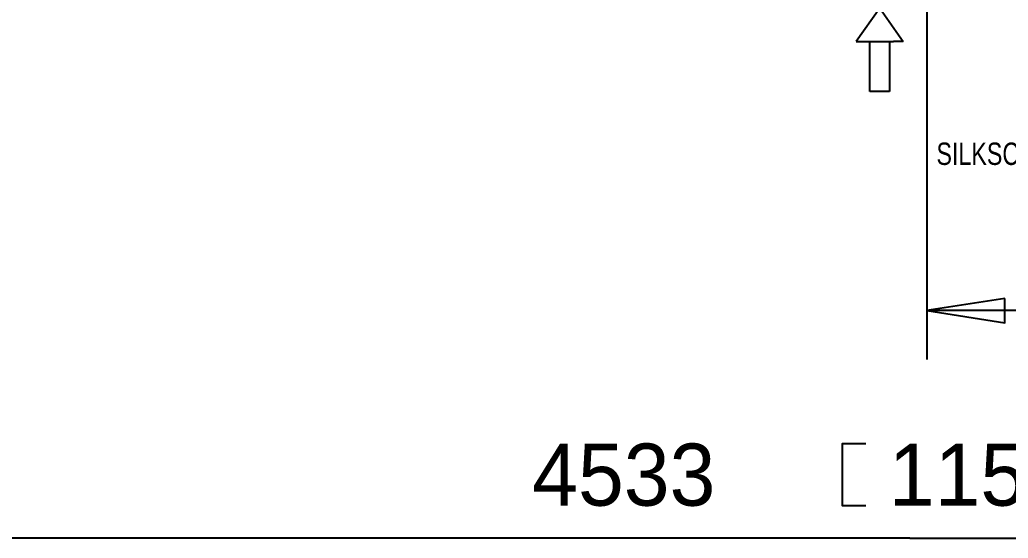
# Model space of a CAD drawing. Extents: x -30 to 128, y -44 to 82.
# Drawn here: x 12.6 to 63.1, y -41.8 to -15.3 of the extents above; entities that cross this region are included whole.
import ezdxf

# ---------------------------------------------------------------- set-up
doc = ezdxf.new("R2010")
doc.units = 0
doc.layers.add('BG_DIMENSION-2', color=7, linetype='CONTINUOUS')
doc.layers.add('PG_SILKSCREEN_TOP', color=7, linetype='CONTINUOUS')

msp = doc.modelspace()

# ---------------------------------------------------------------- linework, layer by layer
at = {"layer": 'BG_DIMENSION-2'}
for points in [[(58.960004, 7.189978), (58.960004, -32.697928)], [(62.959996, -29.572966), (58.960004, -30.197806), (62.959996, -30.822646), (62.959996, -29.572966)], [(83.705192, -30.197806), (58.960004, -30.197806)], [(55.840122, -40.172132), (54.659022, -40.172132), (54.659022, -36.997132), (55.840122, -36.997132)], [(58.100722, -41.835832), (-2.54, -41.835832)], [(58.100722, -41.835832), (112.587786, -41.835832)]]:
    msp.add_lwpolyline(points, dxfattribs=at)
at = {"layer": 'PG_SILKSCREEN_TOP'}
for points in [[(56.558688, -14.741906), (55.358538, -16.442182)], [(56.558688, -14.741906), (57.758584, -16.442182)], [(55.358538, -16.442182), (57.258458, -16.442182)], [(56.058562, -18.992088), (56.058562, -16.442182)], [(57.05856, -16.442182), (57.05856, -18.992088)], [(57.758584, -16.442182), (57.258458, -16.442182)], [(57.05856, -18.992088), (56.058562, -18.992088)]]:
    msp.add_lwpolyline(points, dxfattribs=at)

# ---------------------------------------------------------------- texts
at = {"layer": 'BG_DIMENSION-2', "width": 0.992}
for s, p in [('4533', (38.784022, -40.172132)), ('115.13', (57.021222, -40.172132))]:
    msp.add_text(s, height=3.175, dxfattribs=at).set_placement(p)
at = {"layer": 'PG_SILKSCREEN_TOP', "width": 0.777778}
msp.add_text(' SILKSCREEN TOP', height=1.143, dxfattribs=at).set_placement((59.129422, -22.75332))

doc.saveas('drawing.dxf')
